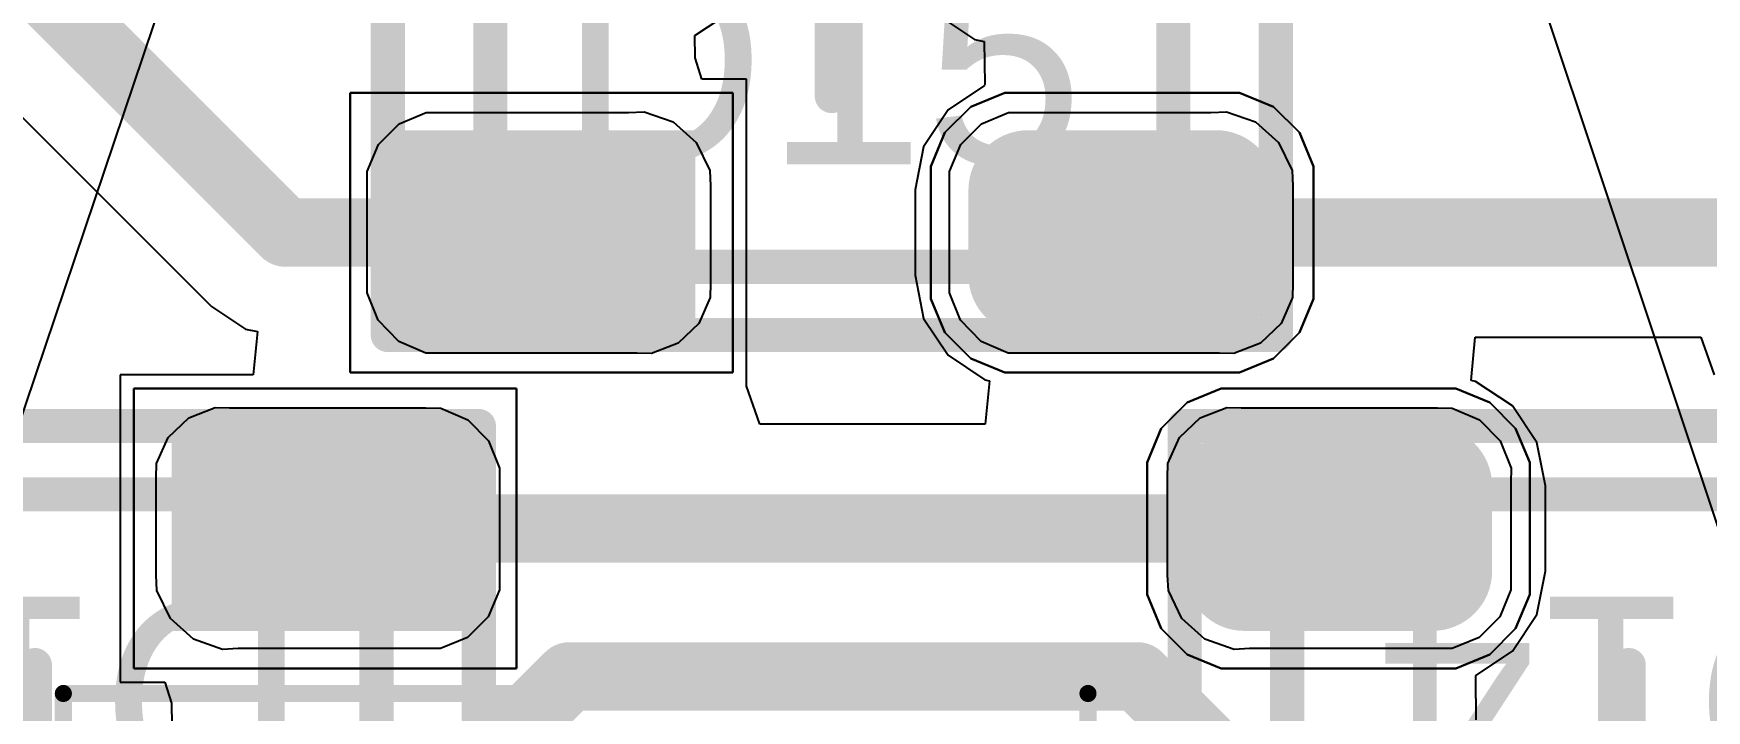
# Model space of a CAD drawing. Header units: inches. Extents: x -27 to 142, y -1 to 42.
# Drawn here: x 13.663 to 18.561, y 5.2 to 7.183 of the extents above; entities that cross this region are included whole.
import ezdxf

# ---------------------------------------------------------------- set-up
doc = ezdxf.new("R2010")
doc.units = ezdxf.units.IN
for name, color, linetype in [('Bottom Layer', 5, 'Continuous'), ('Bottom Paste', 16, 'Continuous'), ('Bottom Solder', 6, 'Continuous'), ('Mechanical 13', 56, 'Continuous'), ('Mechanical 15', 56, 'Continuous'), ('Top Layer', 1, 'Continuous'), ('Top Overlay', 2, 'Continuous'), ('Top Paste', 8, 'Continuous'), ('Top Solder', 216, 'Continuous')]:
    doc.layers.add(name, color=color, linetype=linetype)
doc.styles.add('Arial', font='', dxfattribs={"height": 0.2})
doc.styles.get('Arial').set_extended_font_data('Arial')

# ---------------------------------------------------------------- blocks, each defined once
blk = doc.blocks.new('CAPC0603_1608_55_N_B_750')
at = {"layer": 'Bottom Layer'}
for points in [[(-0.35, 0.5), (-0.35, -0.5), (-1.25, -0.5), (-1.25, 0.5)], [(1.25, 0.5), (1.25, -0.5), (0.35, -0.5), (0.35, 0.5)]]:
    blk.add_hatch(color=5, dxfattribs=at).paths.add_polyline_path(points)
at = {"layer": 'Bottom Paste'}
for points in [[(-0.35, 0.5), (-0.35, -0.5), (-1.25, -0.5), (-1.25, 0.5)], [(1.25, 0.5), (1.25, -0.5), (0.35, -0.5), (0.35, 0.5)]]:
    blk.add_hatch(color=16, dxfattribs=at).paths.add_polyline_path(points)
at = {"layer": 'Bottom Solder'}
for points in [[(-0.3, 0.55), (-0.3, -0.55), (-1.3, -0.55), (-1.3, 0.55)], [(1.3, 0.55), (1.3, -0.55), (0.3, -0.55), (0.3, 0.55)]]:
    blk.add_hatch(color=6, dxfattribs=at).paths.add_polyline_path(points)
at = {"layer": 'Mechanical 13'}
for points in [[(-0.875, -0.475, 0.1, 0.1, 0), (-0.875, 0.475, 0.1, 0.1, 0)], [(-0.875, 0.475, 0.1, 0.1, 0), (0.875, 0.475, 0.1, 0.1, 0)], [(0.875, -0.475, 0.1, 0.1, 0), (0.875, 0.475, 0.1, 0.1, 0)], [(-0.875, -0.475, 0.1, 0.1, 0), (0.875, -0.475, 0.1, 0.1, 0)]]:
    blk.add_lwpolyline(points, format="xyseb", dxfattribs=at)
for points in [[(-0.9, 0.475, 0.05, 0.05, 1), (-0.85, 0.475, 0.05, 0.05, 1)], [(-0.9, 0.475, 0.05, 0.05, 1), (-0.85, 0.475, 0.05, 0.05, 1)], [(0.85, 0.475, 0.05, 0.05, 1), (0.9, 0.475, 0.05, 0.05, 1)], [(0.85, 0.475, 0.05, 0.05, 1), (0.9, 0.475, 0.05, 0.05, 1)], [(-0.9, -0.475, 0.05, 0.05, 1), (-0.85, -0.475, 0.05, 0.05, 1)], [(-0.9, -0.475, 0.05, 0.05, 1), (-0.85, -0.475, 0.05, 0.05, 1)], [(0.85, -0.475, 0.05, 0.05, 1), (0.9, -0.475, 0.05, 0.05, 1)], [(0.85, -0.475, 0.05, 0.05, 1), (0.9, -0.475, 0.05, 0.05, 1)]]:
    blk.add_lwpolyline(points, format="xyseb", close=True, dxfattribs=at)
at = {"layer": 'Mechanical 15'}
for points in [[(-1.5, -0.75, 0.05, 0.05, 0), (-1.5, 0.75, 0.05, 0.05, 0)], [(-1.5, 0.75, 0.05, 0.05, 0), (1.5, 0.75, 0.05, 0.05, 0)], [(1.5, -0.75, 0.05, 0.05, 0), (1.5, 0.75, 0.05, 0.05, 0)], [(0, -0.475, 0.05, 0.05, 0), (0, 0.475, 0.05, 0.05, 0)], [(-0.475, 0, 0.05, 0.05, 0), (0.475, 0, 0.05, 0.05, 0)], [(-1.5, -0.75, 0.05, 0.05, 0), (1.5, -0.75, 0.05, 0.05, 0)]]:
    blk.add_lwpolyline(points, format="xyseb", dxfattribs=at)
for points in [[(-1.5125, 0.75, 0.025, 0.025, 1), (-1.4875, 0.75, 0.025, 0.025, 1)], [(-1.5125, 0.75, 0.025, 0.025, 1), (-1.4875, 0.75, 0.025, 0.025, 1)], [(1.4875, 0.75, 0.025, 0.025, 1), (1.5125, 0.75, 0.025, 0.025, 1)], [(1.4875, 0.75, 0.025, 0.025, 1), (1.5125, 0.75, 0.025, 0.025, 1)], [(-0.0125, 0.475, 0.025, 0.025, 1), (0.0125, 0.475, 0.025, 0.025, 1)], [(-0.4875, 0, 0.025, 0.025, 1), (-0.4625, 0, 0.025, 0.025, 1)], [(0.4625, 0, 0.025, 0.025, 1), (0.4875, 0, 0.025, 0.025, 1)], [(-0.0125, -0.475, 0.025, 0.025, 1), (0.0125, -0.475, 0.025, 0.025, 1)], [(-1.5125, -0.75, 0.025, 0.025, 1), (-1.4875, -0.75, 0.025, 0.025, 1)], [(-1.5125, -0.75, 0.025, 0.025, 1), (-1.4875, -0.75, 0.025, 0.025, 1)], [(1.4875, -0.75, 0.025, 0.025, 1), (1.5125, -0.75, 0.025, 0.025, 1)], [(1.4875, -0.75, 0.025, 0.025, 1), (1.5125, -0.75, 0.025, 0.025, 1)]]:
    blk.add_lwpolyline(points, format="xyseb", close=True, dxfattribs=at)
blk = doc.blocks.new('APA_RGB_LED_2020_785')
at = {"layer": 'Top Layer'}
blk.add_hatch(color=1, dxfattribs=at).paths.add_polyline_path([(-1.25, -0.65), (-0.45, -0.65), (-0.45, -1.15), (-1.25, -1.15)])
at = {"layer": 'Top Paste'}
blk.add_hatch(color=8, dxfattribs=at).paths.add_polyline_path([(-1.25, -0.65), (-0.45, -0.65), (-0.45, -1.15), (-1.25, -1.15)])
at = {"layer": 'Top Solder'}
blk.add_hatch(color=216, dxfattribs=at).paths.add_polyline_path([(-1.3, -0.6), (-0.4, -0.6), (-0.4, -1.2), (-1.3, -1.2)])
at = {"layer": 'Mechanical 13'}
for points in [[(-1, 1, 0.1, 0.1, 0), (-1, -1, 0.1, 0.1, 0)], [(1, -1, 0.1, 0.1, 0), (-1, -1, 0.1, 0.1, 0)]]:
    blk.add_lwpolyline(points, format="xyseb", dxfattribs=at)
blk.add_lwpolyline([(-1.025, -1, 0.05, 0.05, 1), (-0.975, -1, 0.05, 0.05, 1)], format="xyseb", close=True, dxfattribs=at)
blk.add_lwpolyline([(-1.025, -1, 0.05, 0.05, 1), (-0.975, -1, 0.05, 0.05, 1)], format="xyseb", close=True, dxfattribs=at)
at = {"layer": 'Mechanical 15'}
for points in [[(-1.3, 1.2, 0.1, 0.1, 0), (-1.3, -1.2, 0.1, 0.1, 0)], [(0, 0.5, 0.1, 0.1, 0), (0, -0.5, 0.1, 0.1, 0)], [(1.3, -1.2, 0.1, 0.1, 0), (-1.3, -1.2, 0.1, 0.1, 0)]]:
    blk.add_lwpolyline(points, format="xyseb", dxfattribs=at)
for points in [[(-0.025, -0.5, 0.05, 0.05, 1), (0.025, -0.5, 0.05, 0.05, 1)], [(-1.325, -1.2, 0.05, 0.05, 1), (-1.275, -1.2, 0.05, 0.05, 1)], [(-1.325, -1.2, 0.05, 0.05, 1), (-1.275, -1.2, 0.05, 0.05, 1)]]:
    blk.add_lwpolyline(points, format="xyseb", close=True, dxfattribs=at)
at = {"layer": 'Top Overlay'}
for p, q in [((-1.41, -1.31), (-1.41, -0.49)), ((-1.41, -0.49), (-0.29, -0.49)), ((-0.29, -0.49), (-0.29, -1.31)), ((-0.29, -1.31), (-1.41, -1.31))]:
    blk.add_line(p, q, dxfattribs=at)
at = {"layer": 'Mechanical 15', "style": 'Arial'}
blk.add_text('D13', height=0.6, dxfattribs=at).set_placement((-0.8, -0.7))
blk = doc.blocks.new('APA_RGB_LED_2020_786')
at = {"layer": 'Top Layer'}
h = blk.add_hatch(color=1, dxfattribs=at)
edge = h.paths.add_edge_path()
edge.add_arc((0.575, -0.775), 0.125, 90, 180)
edge.add_line((0.45, -0.775), (0.45, -1.025))
edge.add_arc((0.575, -1.025), 0.125, 180, 270)
edge.add_line((0.575, -1.15), (1.125, -1.15))
edge.add_arc((1.125, -1.025), 0.125, 270, 360)
edge.add_line((1.25, -1.025), (1.25, -0.775))
edge.add_arc((1.125, -0.775), 0.125, 0, 90)
edge.add_line((1.125, -0.65), (0.575, -0.65))
at = {"layer": 'Top Paste'}
h = blk.add_hatch(color=8, dxfattribs=at)
edge = h.paths.add_edge_path()
edge.add_arc((0.575, -0.775), 0.125, 90, 180)
edge.add_line((0.45, -0.775), (0.45, -1.025))
edge.add_arc((0.575, -1.025), 0.125, 180, 270)
edge.add_line((0.575, -1.15), (1.125, -1.15))
edge.add_arc((1.125, -1.025), 0.125, 270, 360)
edge.add_line((1.25, -1.025), (1.25, -0.775))
edge.add_arc((1.125, -0.775), 0.125, 0, 90)
edge.add_line((1.125, -0.65), (0.575, -0.65))
at = {"layer": 'Top Solder'}
h = blk.add_hatch(color=216, dxfattribs=at)
edge = h.paths.add_edge_path()
edge.add_arc((0.575, -0.775), 0.175, 90, 180)
edge.add_line((0.4, -0.775), (0.4, -1.025))
edge.add_arc((0.575, -1.025), 0.175, 180, 270)
edge.add_line((0.575, -1.2), (1.125, -1.2))
edge.add_arc((1.125, -1.025), 0.175, 270, 360)
edge.add_line((1.3, -1.025), (1.3, -0.775))
edge.add_arc((1.125, -0.775), 0.175, 0, 90)
edge.add_line((1.125, -0.6), (0.575, -0.6))
at = {"layer": 'Mechanical 13'}
for points in [[(1, 1, 0.1, 0.1, 0), (1, -1, 0.1, 0.1, 0)], [(1, -1, 0.1, 0.1, 0), (-1, -1, 0.1, 0.1, 0)]]:
    blk.add_lwpolyline(points, format="xyseb", dxfattribs=at)
blk.add_lwpolyline([(0.975, -1, 0.05, 0.05, 1), (1.025, -1, 0.05, 0.05, 1)], format="xyseb", close=True, dxfattribs=at)
blk.add_lwpolyline([(0.975, -1, 0.05, 0.05, 1), (1.025, -1, 0.05, 0.05, 1)], format="xyseb", close=True, dxfattribs=at)
at = {"layer": 'Mechanical 15'}
for points in [[(1.3, 1.2, 0.1, 0.1, 0), (1.3, -1.2, 0.1, 0.1, 0)], [(0, 0.5, 0.1, 0.1, 0), (0, -0.5, 0.1, 0.1, 0)], [(1.3, -1.2, 0.1, 0.1, 0), (-1.3, -1.2, 0.1, 0.1, 0)]]:
    blk.add_lwpolyline(points, format="xyseb", dxfattribs=at)
for points in [[(-0.025, -0.5, 0.05, 0.05, 1), (0.025, -0.5, 0.05, 0.05, 1)], [(1.275, -1.2, 0.05, 0.05, 1), (1.325, -1.2, 0.05, 0.05, 1)], [(1.275, -1.2, 0.05, 0.05, 1), (1.325, -1.2, 0.05, 0.05, 1)]]:
    blk.add_lwpolyline(points, format="xyseb", close=True, dxfattribs=at)
at = {"layer": 'Top Overlay'}
for p, q in [((0.3311, -0.6071), (0.4071, -0.5311)), ((0.4071, -0.5311), (0.5063, -0.49)), ((0.5063, -0.49), (0.56, -0.49)), ((0.56, -0.49), (0.56, -0.49)), ((0.56, -0.49), (1.14, -0.49)), ((1.14, -0.49), (1.1937, -0.49)), ((1.1937, -0.49), (1.2929, -0.5311)), ((1.2929, -0.5311), (1.3689, -0.6071)), ((0.29, -0.7063), (0.3311, -0.6071)), ((1.3689, -0.6071), (1.41, -0.7063)), ((0.29, -0.76), (0.29, -0.7063)), ((1.41, -0.7063), (1.41, -0.76)), ((0.29, -1.04), (0.29, -0.76)), ((1.41, -0.76), (1.41, -0.76)), ((1.41, -0.76), (1.41, -1.04)), ((0.29, -1.04), (0.29, -1.04)), ((0.29, -1.0937), (0.29, -1.04)), ((1.41, -1.04), (1.41, -1.0937)), ((0.3311, -1.1929), (0.29, -1.0937)), ((1.41, -1.0937), (1.3689, -1.1929)), ((0.4071, -1.2689), (0.3311, -1.1929)), ((1.3689, -1.1929), (1.2929, -1.2689)), ((0.5063, -1.31), (0.4071, -1.2689)), ((1.2929, -1.2689), (1.1937, -1.31)), ((0.56, -1.31), (0.5063, -1.31)), ((1.14, -1.31), (0.56, -1.31)), ((1.1937, -1.31), (1.14, -1.31)), ((1.14, -1.31), (1.14, -1.31))]:
    blk.add_line(p, q, dxfattribs=at)
at = {"layer": 'Mechanical 15', "style": 'Arial'}
blk.add_text('D14', height=0.6, dxfattribs=at).set_placement((-0.8, -0.7))
blk = doc.blocks.new('APA_RGB_LED_2020_787')
at = {"layer": 'Top Layer'}
blk.add_hatch(color=1, dxfattribs=at).paths.add_polyline_path([(-1.25, -0.65), (-0.45, -0.65), (-0.45, -1.15), (-1.25, -1.15)])
h = blk.add_hatch(color=1, dxfattribs=at)
edge = h.paths.add_edge_path()
edge.add_arc((0.575, -0.775), 0.125, 90, 180)
edge.add_line((0.45, -0.775), (0.45, -1.025))
edge.add_arc((0.575, -1.025), 0.125, 180, 270)
edge.add_line((0.575, -1.15), (1.125, -1.15))
edge.add_arc((1.125, -1.025), 0.125, 270, 360)
edge.add_line((1.25, -1.025), (1.25, -0.775))
edge.add_arc((1.125, -0.775), 0.125, 0, 90)
edge.add_line((1.125, -0.65), (0.575, -0.65))
at = {"layer": 'Top Paste'}
blk.add_hatch(color=8, dxfattribs=at).paths.add_polyline_path([(-1.25, -0.65), (-0.45, -0.65), (-0.45, -1.15), (-1.25, -1.15)])
h = blk.add_hatch(color=8, dxfattribs=at)
edge = h.paths.add_edge_path()
edge.add_arc((0.575, -0.775), 0.125, 90, 180)
edge.add_line((0.45, -0.775), (0.45, -1.025))
edge.add_arc((0.575, -1.025), 0.125, 180, 270)
edge.add_line((0.575, -1.15), (1.125, -1.15))
edge.add_arc((1.125, -1.025), 0.125, 270, 360)
edge.add_line((1.25, -1.025), (1.25, -0.775))
edge.add_arc((1.125, -0.775), 0.125, 0, 90)
edge.add_line((1.125, -0.65), (0.575, -0.65))
at = {"layer": 'Top Solder'}
blk.add_hatch(color=216, dxfattribs=at).paths.add_polyline_path([(-1.3, -0.6), (-0.4, -0.6), (-0.4, -1.2), (-1.3, -1.2)])
h = blk.add_hatch(color=216, dxfattribs=at)
edge = h.paths.add_edge_path()
edge.add_arc((0.575, -0.775), 0.175, 90, 180)
edge.add_line((0.4, -0.775), (0.4, -1.025))
edge.add_arc((0.575, -1.025), 0.175, 180, 270)
edge.add_line((0.575, -1.2), (1.125, -1.2))
edge.add_arc((1.125, -1.025), 0.175, 270, 360)
edge.add_line((1.3, -1.025), (1.3, -0.775))
edge.add_arc((1.125, -0.775), 0.175, 0, 90)
edge.add_line((1.125, -0.6), (0.575, -0.6))
at = {"layer": 'Mechanical 13'}
for points in [[(-1, -1, 0.1, 0.1, 0), (-1, 1, 0.1, 0.1, 0)], [(1, -1, 0.1, 0.1, 0), (1, 1, 0.1, 0.1, 0)], [(-1, -1, 0.1, 0.1, 0), (1, -1, 0.1, 0.1, 0)]]:
    blk.add_lwpolyline(points, format="xyseb", dxfattribs=at)
for points in [[(-1.025, -1, 0.05, 0.05, 1), (-0.975, -1, 0.05, 0.05, 1)], [(-1.025, -1, 0.05, 0.05, 1), (-0.975, -1, 0.05, 0.05, 1)], [(0.975, -1, 0.05, 0.05, 1), (1.025, -1, 0.05, 0.05, 1)], [(0.975, -1, 0.05, 0.05, 1), (1.025, -1, 0.05, 0.05, 1)]]:
    blk.add_lwpolyline(points, format="xyseb", close=True, dxfattribs=at)
at = {"layer": 'Mechanical 15'}
for points in [[(-1.3, -1.2, 0.1, 0.1, 0), (-1.3, 1.2, 0.1, 0.1, 0)], [(1.3, -1.2, 0.1, 0.1, 0), (1.3, 1.2, 0.1, 0.1, 0)], [(0, -0.5, 0.1, 0.1, 0), (0, 0.5, 0.1, 0.1, 0)], [(-1.3, -1.2, 0.1, 0.1, 0), (1.3, -1.2, 0.1, 0.1, 0)]]:
    blk.add_lwpolyline(points, format="xyseb", dxfattribs=at)
for points in [[(-0.025, -0.5, 0.05, 0.05, 1), (0.025, -0.5, 0.05, 0.05, 1)], [(-1.325, -1.2, 0.05, 0.05, 1), (-1.275, -1.2, 0.05, 0.05, 1)], [(-1.325, -1.2, 0.05, 0.05, 1), (-1.275, -1.2, 0.05, 0.05, 1)], [(1.275, -1.2, 0.05, 0.05, 1), (1.325, -1.2, 0.05, 0.05, 1)], [(1.275, -1.2, 0.05, 0.05, 1), (1.325, -1.2, 0.05, 0.05, 1)]]:
    blk.add_lwpolyline(points, format="xyseb", close=True, dxfattribs=at)
at = {"layer": 'Top Overlay'}
for p, q in [((-1.41, -1.31), (-1.41, -0.49)), ((-1.41, -0.49), (-0.29, -0.49)), ((-0.29, -0.49), (-0.29, -1.31)), ((0.3311, -0.6071), (0.4071, -0.5311)), ((0.4071, -0.5311), (0.5063, -0.49)), ((0.5063, -0.49), (0.56, -0.49)), ((0.56, -0.49), (0.56, -0.49)), ((0.56, -0.49), (1.14, -0.49)), ((1.14, -0.49), (1.1937, -0.49)), ((1.1937, -0.49), (1.2929, -0.5311)), ((1.2929, -0.5311), (1.3689, -0.6071)), ((0.29, -0.7063), (0.3311, -0.6071)), ((1.3689, -0.6071), (1.41, -0.7063)), ((0.29, -0.76), (0.29, -0.7063)), ((1.41, -0.7063), (1.41, -0.76)), ((0.29, -1.04), (0.29, -0.76)), ((1.41, -0.76), (1.41, -0.76)), ((1.41, -0.76), (1.41, -1.04)), ((0.29, -1.04), (0.29, -1.04)), ((0.29, -1.0937), (0.29, -1.04)), ((1.41, -1.04), (1.41, -1.0937)), ((0.3311, -1.1929), (0.29, -1.0937)), ((1.41, -1.0937), (1.3689, -1.1929)), ((0.4071, -1.2689), (0.3311, -1.1929)), ((1.3689, -1.1929), (1.2929, -1.2689)), ((0.5063, -1.31), (0.4071, -1.2689)), ((1.2929, -1.2689), (1.1937, -1.31)), ((-0.29, -1.31), (-1.41, -1.31)), ((0.56, -1.31), (0.5063, -1.31)), ((1.14, -1.31), (0.56, -1.31)), ((1.1937, -1.31), (1.14, -1.31)), ((1.14, -1.31), (1.14, -1.31))]:
    blk.add_line(p, q, dxfattribs=at)
at = {"layer": 'Mechanical 15', "style": 'Arial'}
blk.add_text('D15', height=0.6, rotation=360, dxfattribs=at).set_placement((-0.8, -0.7))

msp = doc.modelspace()

# ---------------------------------------------------------------- linework, layer by layer
at = {"layer": 'Top Layer'}
for p, q in [((13.2837, 7.2837), (14.1837, 6.3837)), ((15.5988, 7.177), (15.6733, 7.2267)), ((16.3267, 7.2267), (16.4177, 7.166)), ((15.5998, 7.112), (15.5988, 7.177)), ((16.4177, 7.166), (16.4463, 7.1603)), ((16.4463, 7.1603), (16.4481, 7.0348)), ((15.6199, 7.05), (15.5998, 7.112)), ((15.75, 7.05), (15.6199, 7.05)), ((15.75, 6.15), (15.75, 7.05)), ((16.4473, 7.0306), (16.3407, 6.9593)), ((16.4481, 7.0348), (16.4473, 7.0306)), ((16.3407, 6.9593), (16.2689, 6.8518)), ((16.2689, 6.8518), (16.2436, 6.725)), ((16.2436, 6.725), (16.2436, 6.475)), ((16.2436, 6.475), (16.2689, 6.3482)), ((14.1837, 6.3837), (14.1837, 6.3837)), ((14.1837, 6.3837), (14.2829, 6.3174)), ((16.2689, 6.3482), (16.3407, 6.2407)), ((14.2829, 6.3174), (14.3187, 6.3103)), ((14.3187, 6.3103), (14.3062, 6.1833)), ((17.8716, 6.1671), (17.8841, 6.2941)), ((17.8841, 6.2941), (18.5442, 6.2941)), ((18.5442, 6.2941), (18.5833, 6.1833)), ((16.3407, 6.2407), (16.4482, 6.1689)), ((14.3062, 6.1833), (13.9167, 6.1833)), ((13.9167, 6.1833), (13.9167, 5.2833)), ((15.7891, 6.0392), (15.75, 6.15)), ((15.75, 6.15), (15.75, 6.15)), ((16.4482, 6.1689), (16.4617, 6.1662)), ((16.4617, 6.1662), (16.4492, 6.0392)), ((17.8851, 6.1644), (17.8716, 6.1671)), ((17.9926, 6.0926), (17.8851, 6.1644)), ((18.0644, 5.9851), (17.9926, 6.0926)), ((16.4492, 6.0392), (15.7891, 6.0392)), ((18.0897, 5.8583), (18.0644, 5.9851)), ((18.0897, 5.6083), (18.0897, 5.8583)), ((18.0644, 5.4815), (18.0897, 5.6083)), ((17.9926, 5.374), (18.0644, 5.4815)), ((17.886, 5.3027), (17.9926, 5.374)), ((17.8852, 5.2985), (17.886, 5.3027)), ((17.887, 5.173), (17.8852, 5.2985)), ((13.9167, 5.2833), (14.0468, 5.2833)), ((14.0468, 5.2833), (14.0669, 5.2213)), ((14.0669, 5.2213), (14.0679, 5.1563))]:
    msp.add_line(p, q, dxfattribs=at)
for points in [[(13.5, 7.5, 0.2, 0.2, 0), (14.4, 6.6, 0.2, 0.2, 0)], [(14.4, 6.6, 0.2, 0.2, 0), (15.15, 6.6, 0.2, 0.2, 0)], [(16.85, 6.6, 0.2, 0.2, 0), (21.25, 6.6, 0.2, 0.2, 0)], [(14.5167, 5.7333, 0.2, 0.2, 0), (17.4833, 5.7333, 0.2, 0.2, 0)], [(14.8167, 4.8858, 0.2, 0.2, 0), (15.2309, 5.3, 0.2, 0.2, 0)], [(15.2309, 5.3, 0.2, 0.2, 0), (16.8963, 5.3, 0.2, 0.2, 0)], [(16.8963, 5.3, 0.2, 0.2, 0), (17.363, 4.8333, 0.2, 0.2, 0)]]:
    msp.add_lwpolyline(points, format="xyseb", dxfattribs=at)
for points in [[(14.35, 6.6, 0.1, 0.1, 1), (14.45, 6.6, 0.1, 0.1, 1)], [(14.35, 6.6, 0.1, 0.1, 1), (14.45, 6.6, 0.1, 0.1, 1)], [(15.1, 6.6, 0.1, 0.1, 1), (15.2, 6.6, 0.1, 0.1, 1)], [(16.8, 6.6, 0.1, 0.1, 1), (16.9, 6.6, 0.1, 0.1, 1)], [(14.4667, 5.7333, 0.1, 0.1, 1), (14.5667, 5.7333, 0.1, 0.1, 1)], [(17.4333, 5.7333, 0.1, 0.1, 1), (17.5333, 5.7333, 0.1, 0.1, 1)], [(15.1809, 5.3, 0.1, 0.1, 1), (15.2809, 5.3, 0.1, 0.1, 1)], [(15.1809, 5.3, 0.1, 0.1, 1), (15.2809, 5.3, 0.1, 0.1, 1)], [(16.8463, 5.3, 0.1, 0.1, 1), (16.9463, 5.3, 0.1, 0.1, 1)], [(16.8463, 5.3, 0.1, 0.1, 1), (16.9463, 5.3, 0.1, 0.1, 1)]]:
    msp.add_lwpolyline(points, format="xyseb", close=True, dxfattribs=at)
at = {"layer": 'Top Overlay'}
for p, q in [((17.41, 9.2876), (18.6233, 5.6495)), ((13.299, 5.0862), (14.6573, 9.1142)), ((15.71, 7.01), (14.59, 7.01)), ((14.59, 7.01), (14.59, 6.19)), ((15.71, 6.19), (15.71, 7.01)), ((16.5063, 7.01), (16.4071, 6.9689)), ((17.1937, 7.01), (16.5063, 7.01)), ((17.2929, 6.9689), (17.1937, 7.01)), ((16.4071, 6.9689), (16.3311, 6.8929)), ((17.3689, 6.8929), (17.2929, 6.9689)), ((14.6727, 6.8585), (14.7332, 6.919)), ((14.7332, 6.919), (14.8122, 6.9517)), ((14.8122, 6.9517), (14.855, 6.9517)), ((14.855, 6.9517), (14.855, 6.9517)), ((14.855, 6.9517), (15.405, 6.9517)), ((15.405, 6.9517), (15.4503, 6.9542)), ((15.4503, 6.9542), (15.5358, 6.9242)), ((15.5358, 6.9242), (15.6033, 6.8637)), ((16.3777, 6.8585), (16.4382, 6.919)), ((16.4382, 6.919), (16.5172, 6.9517)), ((16.5172, 6.9517), (16.56, 6.9517)), ((16.56, 6.9517), (16.56, 6.9517)), ((16.56, 6.9517), (17.11, 6.9517)), ((17.11, 6.9517), (17.1553, 6.9542)), ((17.1553, 6.9542), (17.2408, 6.9242)), ((17.2408, 6.9242), (17.3083, 6.8637)), ((14.64, 6.7795), (14.6727, 6.8585)), ((15.6033, 6.8637), (15.6425, 6.782)), ((16.3311, 6.8929), (16.29, 6.7937)), ((16.345, 6.7795), (16.3777, 6.8585)), ((17.3083, 6.8637), (17.3475, 6.782)), ((17.41, 6.7937), (17.3689, 6.8929)), ((14.64, 6.7367), (14.64, 6.7795)), ((15.6425, 6.782), (15.645, 6.7367)), ((16.29, 6.7937), (16.29, 6.74)), ((16.345, 6.7367), (16.345, 6.7795)), ((17.3475, 6.782), (17.35, 6.7367)), ((17.41, 6.74), (17.41, 6.7937)), ((14.64, 6.4667), (14.64, 6.7367)), ((15.645, 6.7367), (15.645, 6.7367)), ((15.645, 6.7367), (15.645, 6.4517)), ((16.29, 6.74), (16.29, 6.46)), ((16.345, 6.4667), (16.345, 6.7367)), ((17.35, 6.7367), (17.35, 6.7367)), ((17.35, 6.7367), (17.35, 6.4517)), ((17.41, 6.46), (17.41, 6.74)), ((14.6395, 6.4235), (14.64, 6.4667)), ((14.64, 6.4667), (14.64, 6.4667)), ((16.3445, 6.4235), (16.345, 6.4667)), ((16.345, 6.4667), (16.345, 6.4667)), ((14.6717, 6.3431), (14.6395, 6.4235)), ((15.645, 6.4517), (15.644, 6.4099)), ((16.29, 6.46), (16.29, 6.4063)), ((16.3767, 6.3431), (16.3445, 6.4235)), ((17.35, 6.4517), (17.349, 6.4099)), ((17.41, 6.4063), (17.41, 6.46)), ((15.644, 6.4099), (15.6102, 6.3335)), ((16.29, 6.4063), (16.3311, 6.3071)), ((17.349, 6.4099), (17.3152, 6.3335)), ((17.3689, 6.3071), (17.41, 6.4063)), ((14.7322, 6.2812), (14.6717, 6.3431)), ((15.6102, 6.3335), (15.5497, 6.2759)), ((16.4372, 6.2812), (16.3767, 6.3431)), ((17.3152, 6.3335), (17.2547, 6.2759)), ((14.8117, 6.2472), (14.7322, 6.2812)), ((15.5497, 6.2759), (15.4718, 6.2457)), ((16.3311, 6.3071), (16.4071, 6.2311)), ((16.5167, 6.2472), (16.4372, 6.2812)), ((17.2547, 6.2759), (17.1768, 6.2457)), ((17.2929, 6.2311), (17.3689, 6.3071)), ((14.855, 6.2467), (14.8117, 6.2472)), ((15.43, 6.2467), (14.855, 6.2467)), ((15.4718, 6.2457), (15.43, 6.2467)), ((15.43, 6.2467), (15.43, 6.2467)), ((16.4071, 6.2311), (16.5063, 6.19)), ((16.56, 6.2467), (16.5167, 6.2472)), ((17.135, 6.2467), (16.56, 6.2467)), ((17.1768, 6.2457), (17.135, 6.2467)), ((17.135, 6.2467), (17.135, 6.2467)), ((17.1937, 6.19), (17.2929, 6.2311)), ((14.59, 6.19), (15.71, 6.19)), ((16.5063, 6.19), (17.1937, 6.19)), ((15.0767, 6.1433), (13.9567, 6.1433)), ((13.9567, 6.1433), (13.9567, 5.3233)), ((15.0767, 5.3233), (15.0767, 6.1433)), ((17.1396, 6.1433), (17.0404, 6.1022)), ((17.827, 6.1433), (17.1396, 6.1433)), ((17.9262, 6.1022), (17.827, 6.1433)), ((14.117, 6.0574), (14.1949, 6.0876)), ((14.1949, 6.0876), (14.2367, 6.0866)), ((14.2367, 6.0866), (14.8117, 6.0866)), ((14.2367, 6.0866), (14.2367, 6.0866)), ((14.8117, 6.0866), (14.855, 6.0861)), ((14.855, 6.0861), (14.9345, 6.0521)), ((17.0404, 6.1022), (16.9644, 6.0262)), ((17.0786, 6.0574), (17.1565, 6.0876)), ((17.1565, 6.0876), (17.1983, 6.0866)), ((17.1983, 6.0866), (17.7733, 6.0866)), ((17.1983, 6.0866), (17.1983, 6.0866)), ((17.7733, 6.0866), (17.8166, 6.0861)), ((17.8166, 6.0861), (17.8961, 6.0521)), ((18.0022, 6.0262), (17.9262, 6.1022)), ((14.0565, 5.9998), (14.117, 6.0574)), ((14.9345, 6.0521), (14.995, 5.9902)), ((16.9644, 6.0262), (16.9233, 5.927)), ((17.0181, 5.9998), (17.0786, 6.0574)), ((17.8961, 6.0521), (17.9566, 5.9902)), ((18.0433, 5.927), (18.0022, 6.0262)), ((14.0227, 5.9234), (14.0565, 5.9998)), ((14.995, 5.9902), (15.0272, 5.9098)), ((16.9843, 5.9234), (17.0181, 5.9998)), ((17.9566, 5.9902), (17.9888, 5.9098)), ((14.0217, 5.8816), (14.0227, 5.9234)), ((14.0217, 5.5966), (14.0217, 5.8816)), ((15.0272, 5.9098), (15.0267, 5.8666)), ((16.9233, 5.927), (16.9233, 5.8733)), ((16.9833, 5.8816), (16.9843, 5.9234)), ((16.9833, 5.5966), (16.9833, 5.8816)), ((17.9888, 5.9098), (17.9882, 5.8666)), ((18.0433, 5.8733), (18.0433, 5.927)), ((15.0267, 5.8666), (15.0267, 5.8666)), ((15.0267, 5.8666), (15.0267, 5.5966)), ((16.9233, 5.8733), (16.9233, 5.5933)), ((17.9882, 5.8666), (17.9883, 5.8666)), ((17.9883, 5.8666), (17.9883, 5.5966)), ((18.0433, 5.5933), (18.0433, 5.8733)), ((14.0242, 5.5513), (14.0217, 5.5966)), ((14.0217, 5.5966), (14.0217, 5.5966)), ((15.0267, 5.5966), (15.0267, 5.5538)), ((16.9233, 5.5933), (16.9233, 5.5396)), ((16.9858, 5.5513), (16.9833, 5.5966)), ((16.9833, 5.5966), (16.9833, 5.5966)), ((17.9883, 5.5966), (17.9883, 5.5538)), ((18.0433, 5.5396), (18.0433, 5.5933)), ((14.0634, 5.4696), (14.0242, 5.5513)), ((15.0267, 5.5538), (14.994, 5.4748)), ((16.9233, 5.5396), (16.9644, 5.4404)), ((17.025, 5.4696), (16.9858, 5.5513)), ((17.9883, 5.5538), (17.9556, 5.4748)), ((18.0022, 5.4404), (18.0433, 5.5396)), ((14.1309, 5.4091), (14.0634, 5.4696)), ((14.994, 5.4748), (14.9335, 5.4143)), ((16.9644, 5.4404), (17.0404, 5.3644)), ((17.0925, 5.4091), (17.025, 5.4696)), ((17.9556, 5.4748), (17.8951, 5.4143)), ((17.9262, 5.3644), (18.0022, 5.4404)), ((14.2164, 5.3791), (14.1309, 5.4091)), ((14.9335, 5.4143), (14.8545, 5.3816)), ((17.178, 5.3791), (17.0925, 5.4091)), ((17.8951, 5.4143), (17.8161, 5.3816)), ((14.2617, 5.3816), (14.2164, 5.3791)), ((14.8117, 5.3816), (14.2617, 5.3816)), ((14.8545, 5.3816), (14.8117, 5.3816)), ((14.8117, 5.3816), (14.8117, 5.3816)), ((17.0404, 5.3644), (17.1396, 5.3233)), ((17.2233, 5.3816), (17.178, 5.3791)), ((17.7733, 5.3816), (17.2233, 5.3816)), ((17.8161, 5.3816), (17.7733, 5.3816)), ((17.7733, 5.3816), (17.7733, 5.3816)), ((17.827, 5.3233), (17.9262, 5.3644)), ((13.9567, 5.3233), (15.0767, 5.3233)), ((17.1396, 5.3233), (17.827, 5.3233))]:
    msp.add_line(p, q, dxfattribs=at)

# ---------------------------------------------------------------- block references
for name, p in [('APA_RGB_LED_2020_787', (16, 7.5)), ('CAPC0603_1608_55_N_B_750', (15.25, 4.5))]:
    msp.add_blockref(name, p)
at = {"rotation": 180}
for name, p in [('APA_RGB_LED_2020_785', (13.6667, 4.8333)), ('APA_RGB_LED_2020_786', (18.3333, 4.8333))]:
    msp.add_blockref(name, p, dxfattribs=at)

doc.saveas('drawing.dxf')
